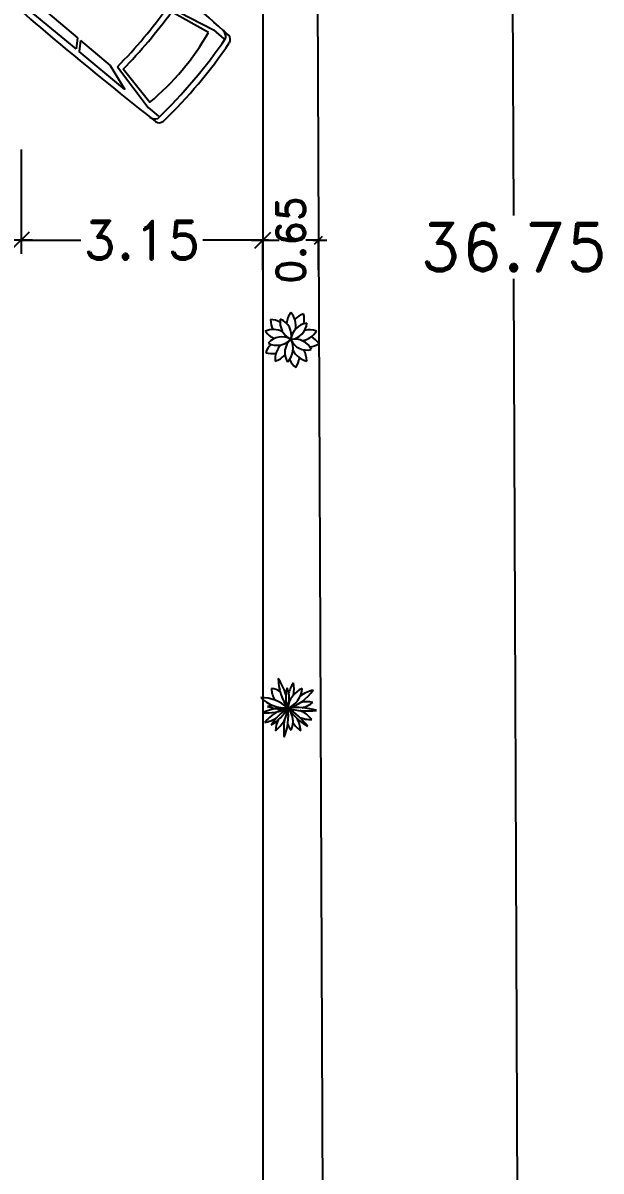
# Model space of a CAD drawing. Header units: millimetres. Extents: x 1590 to 1932, y -48 to 167.
# Drawn here: x 1717.13 to 1724.66, y -6.33 to 8.62 of the extents above; entities that cross this region are included whole.
import ezdxf

# ---------------------------------------------------------------- set-up
doc = ezdxf.new("R2010")
doc.units = ezdxf.units.MM
doc.header["$LTSCALE"] = 0.1
doc.header["$MEASUREMENT"] = 0
doc.header["$PDMODE"] = 35
doc.header["$PDSIZE"] = 0.75
doc.layers.get('0').update_dxf_attribs({"linetype": 'CONTINUOUS'})
doc.layers.get('DEFPOINTS').update_dxf_attribs({"linetype": 'CONTINUOUS'})
for name, color, linetype in [('A-FURN-PLNT', 1, 'CONTINUOUS'), ('C-PRKG-CARS', 1, 'CONTINUOUS'), ('CALLES', 3, 'CONTINUOUS'), ('TERRENO', 4, 'CONTINUOUS')]:
    doc.layers.add(name, color=color, linetype=linetype)
doc.styles.add('ATT', font='txt')
doc.styles.add('ROMAND', font='romand.shx')
doc.dimstyles.new('URBA', dxfattribs={"dimtxt": 20, "dimasz": 0.5, "dimexe": 1.25, "dimexo": 0.63, "dimgap": 0.63, "dimtad": 0, "dimtih": 1, "dimtoh": 1, "dimzin": 1, "dimdsep": 46, "dimtxsty": 'ROMAND', "dimcen": 2.5, "dimclrd": 1, "dimclre": 1, "dimclrt": 3, "dimadec": 0, "dimazin": 0, "dimtfac": 1, "dimtmove": 0, "dimatfit": 3, "dimfxl": 1, "dimtvp": 1, "dimtolj": 1, "dimtzin": 1, "dimarcsym": 0})

# ---------------------------------------------------------------- blocks, each defined once
blk = doc.blocks.new('*D28')
at = {"color": 1, "linetype": 'Continuous', "lineweight": -2, "transparency": 16777216}
for p, q in [((1721.406, 24.067), (1723.945, 24.078)), ((1723.446, 23.876), (1723.52, 6.114)), ((1723.597, -12.474), (1723.523, 5.289)), ((1721.558, -12.682), (1724.098, -12.672))]:
    blk.add_line(p, q, dxfattribs=at)
at = {"color": 1, "linetype": 'Continuous', "transparency": 16777216}
for points in [[(1723.479, 23.876), (1723.413, 23.876), (1723.445, 24.076)], [(1723.631, -12.473), (1723.564, -12.474), (1723.598, -12.674)]]:
    blk.add_solid(points, dxfattribs=at)
at = {"layer": 'DEFPOINTS', "color": 0, "linetype": 'Continuous', "transparency": 16777216}
for p in [(1720.906, 24.065), (1723.445, 24.076), (1721.058, -12.684)]:
    blk.add_point(p, dxfattribs=at)
at = {"color": 3, "linetype": 'Continuous', "transparency": 16777216, "insert": (1723.522, 5.701), "char_height": 0.625, "attachment_point": 5, "style": 'ROMAND'}
blk.add_mtext('\\A1;36.75', dxfattribs=at)
blk = doc.blocks.new('12PPLT03')
at = {"color": 0, "linetype": 'ByBlock'}
for centre, radius, start, end in [((0.333, 0.25), 0.417, 143.1301, 173.4932), ((-0.292, 0.25), 0.384, 351.1324, 40.6013), ((0.428, -0.003), 0.518, 112.2105, 133.3514), ((-0.073, 0.37), 0.323, 345.5086, 19.2476), ((-0.374, 0.045), 0.323, 57.5086, 91.2476), ((0.135, 0.406), 0.518, 184.2105, 205.3514), ((0.152, 0.32), 0.354, 170.7761, 244.5159), ((-0.318, 0.073), 0.327, 347.0447, 68.2473), ((-0.029, 0.325), 0.327, 275.0447, 356.2473), ((0.351, -0.046), 0.354, 98.7761, 172.5159), ((-0.328, -0.2), 0.384, 63.1324, 112.6013), ((-0.135, 0.394), 0.417, 215.1301, 245.4932), ((-0.168, -0.28), 0.327, 59.0447, 140.2473), ((-0.257, 0.244), 0.354, 242.7761, 316.5159), ((-0.311, -0.169), 0.354, 314.7761, 28.5159), ((0.065, -0.348), 0.354, 26.7761, 100.5159), ((0.3, 0.128), 0.327, 203.0447, 284.2473), ((0.148, 0.355), 0.384, 279.1324, 328.6013), ((0.341, -0.24), 0.417, 71.1301, 101.4931), ((0.129, -0.408), 0.518, 40.2105, 61.3514), ((-0.159, -0.342), 0.323, 129.5086, 163.2476), ((0.089, -0.374), 0.384, 135.1324, 184.6013), ((0.214, -0.246), 0.327, 131.0447, 212.2473), ((0.383, -0.031), 0.384, 207.1324, 256.6013), ((-0.123, -0.398), 0.417, 359.1301, 29.4931), ((0.329, 0.183), 0.323, 273.5086, 307.2476), ((-0.344, 0.254), 0.518, 256.2105, 277.3514), ((-0.417, -0.006), 0.417, 287.1301, 317.4932), ((0.276, -0.256), 0.323, 201.5086, 235.2476), ((-0.348, -0.249), 0.518, 328.2105, 349.3514)]:
    blk.add_arc(centre, radius, start, end, dxfattribs=at)
at = {"color": 0, "linetype": 'ByBlock', "style": 'ATT'}
for tag, p, flags in [('ITEM', (0, -2.25), 3), ('ROOM_NUMBER', (0, -3.583), 1)]:
    blk.add_attdef(tag, p, '', height=1, dxfattribs=dict(at, flags=flags))
blk = doc.blocks.new('12PPLT05')
at = {"color": 0, "linetype": 'ByBlock'}
for centre, radius, start, end in [((-0.959, -0.037), 0.983, 16.0441, 35.3335), ((0.826, 0.549), 0.983, 181.0347, 215.3335), ((0.668, 0.085), 0.653, 145.5383, 164.4558), ((-0.514, 0.35), 0.653, 348.8253, 9.2585), ((0.077, 0.331), 0.355, 177.3463, 214.3867), ((-0.33, -0.003), 0.355, 53.6976, 81.4479), ((0.559, 0.191), 0.575, 162.7458, 201.4439), ((-0.525, 0.151), 0.575, 342.7458, 21.4439), ((0.474, -0.066), 0.453, 113.8981, 174.104), ((-0.159, 0.394), 0.453, 293.8981, 354.104), ((-0.2, 0.791), 0.841, 285.4903, 325.7263), ((0.719, -0.493), 0.841, 105.4903, 123.6876), ((-0.47, -0.542), 0.719, 46.5624, 90.8436), ((0.014, 0.7), 0.719, 226.5624, 270.8436), ((-0.221, -0.64), 0.667, 91.7019, 101.5379), ((-0.109, 0.634), 0.667, 248.4565, 281.5379), ((0.374, -0.475), 0.574, 78.242, 101.2871), ((0.141, 0.543), 0.574, 285.0191, 307.5292), ((-0.05, -0.971), 0.954, 85.5391, 114.6268), ((-0.373, 0.848), 0.954, 265.5391, 294.6268), ((0.164, -0.725), 0.719, 101.2054, 142.1916), ((-0.544, 0.421), 0.719, 281.2054, 299.3927), ((0.55, -0.846), 0.98, 122.4479, 148.7105), ((-0.813, 0.489), 0.98, 302.4479, 328.7105), ((-0.548, 0.025), 0.574, 306.2366, 355.5237), ((-1.024, -0.161), 1.058, 337.9745, 7.6991), ((0.194, -1.317), 1.309, 73.8469, 97.4626), ((0.388, 1.238), 1.309, 253.8469, 277.4626), ((-0.256, -0.271), 0.377, 335.5328, 41.9453), ((1.089, 0.762), 1.321, 216.2562, 237.9103), ((-0.677, -1.138), 1.321, 36.2562, 57.9103), ((-0.3, -0.484), 0.566, 4.6144, 28.6926), ((0.454, 0.313), 0.544, 246.3876, 271.4044), ((0.038, -0.563), 0.544, 37.7343, 66.5513), ((0.364, -0.483), 0.574, 154.6443, 175.5237), ((1.005, -0.416), 1.058, 170.2861, 187.6991), ((0.367, -0.176), 0.377, 203.2839, 221.9453), ((0.589, 0.026), 0.566, 214.1854, 235.0337)]:
    blk.add_arc(centre, radius, start, end, dxfattribs=at)
at = {"color": 0, "linetype": 'ByBlock', "style": 'ATT'}
for tag, p, flags in [('ITEM', (-1, -2.75), 3), ('ROOM_NUMBER', (-1, -4.083), 1)]:
    blk.add_attdef(tag, p, '', height=1, dxfattribs=dict(at, flags=flags))
blk = doc.blocks.new('02PCAR01')
at = {"color": 0, "linetype": 'ByBlock'}
for p, q in [((-138, 26.03), (-145, 26.03)), ((-112.52, 20.16), (-138, 26.03)), ((-122.94, 26.61), (-92.48, 26.84)), ((-109.29, 22.08), (-122.94, 26.61)), ((-89.35, 22.08), (-92.48, 26.84)), ((-90.39, 26.87), (-54.31, 27.32)), ((-87.23, 22.08), (-90.39, 26.87)), ((-54.31, 27.32), (-67.5, 22.08)), ((-48.33, 25.72), (-60.01, 22.2)), ((-136.91, 23.5), (-115.59, 19.26)), ((-89.35, 22.08), (-109.29, 22.08)), ((-67.5, 22.08), (-87.23, 22.08)), ((-6, 20.97), (-40, 15.97)), ((-6, -20.97), (-40, -15.97)), ((-112.51, -20.11), (-138, -25.97)), ((-136.91, -23.36), (-115.59, -19.12)), ((-109.29, -21.95), (-122.94, -26.47)), ((-89.35, -21.95), (-109.29, -21.95)), ((-89.35, -21.95), (-92.48, -26.7)), ((-87.23, -21.95), (-90.39, -26.73)), ((-67.5, -21.95), (-87.23, -21.95)), ((-54.31, -27.18), (-67.5, -21.95)), ((-48.33, -25.52), (-60.01, -22)), ((-138, -25.97), (-145, -25.97)), ((-122.94, -26.47), (-92.48, -26.7)), ((-90.39, -26.73), (-54.31, -27.18))]:
    blk.add_line(p, q, dxfattribs=at)
for centre, radius, start, end in [((-77.24, -1914.33), 1944.6, 88.89024, 92.01225), ((-30.02, -77.69), 108.31, 76.66075, 96.5655), ((110.89, 0.1), 260.73, 174.2342, 185.7658), ((-145.41, 25.94), 3.14, 92.11191, 173.48992), ((111.89, 0.1), 258.76, 174.01419, 185.98581), ((-141.57, 24.61), 4.6, 94.39871, 147.52881), ((-7.97, 0.1), 131.06, 169.68972, 190.31028), ((-47.46, 22.85), 3, 31.14552, 106.79837), ((-87.12, 0.1), 48.72, 330.07742, 29.92258), ((-8.86, 25.33), 3.14, 17.81788, 78.39421), ((-95.47, 0.91), 93.12, 343.03471, 15.81411), ((-5.75, 24.64), 3.14, 14.34517, 76.66075), ((-111.75, 0.91), 111.76, 346.39761, 12.667), ((146.01, 0.1), 262.31, 175.79714, 184.20286), ((147.71, 0.1), 261.01, 175.59188, 184.44072), ((-59.14, 19.33), 3, 106.79837, 193.66308), ((-142.7, 0.1), 82.75, 347.06832, 12.93168), ((-59.14, -19.13), 3, 166.33692, 253.20163), ((-145.41, -25.74), 3.14, 186.51008, 267.88809), ((-77.24, 1914.53), 1944.6, 267.98775, 271.10976), ((-141.57, -24.41), 4.6, 212.47119, 265.60129), ((-47.46, -22.65), 3, 253.20163, 328.85448), ((-30.02, 77.89), 108.31, 263.4345, 283.11557), ((-9.37, -25.23), 3.14, 281.32486, 340.88258), ((-6.15, -24.54), 3.14, 283.11557, 344.59415)]:
    blk.add_arc(centre, radius, start, end, dxfattribs=at)
blk = doc.blocks.new('UTP1$0$DIMBLOCK')
at = {"color": 1}
blk.add_line((-7.5, 0), (10.5, 0), dxfattribs=at)
at = {"color": 4}
blk.add_line((-5.25, -5.25), (5.25, 5.25), dxfattribs=at)
blk = doc.blocks.new('*D64')
at = {"color": 1, "linetype": 'Continuous', "lineweight": -2, "transparency": 16777216}
for p, q in [((1717.106, 6.97), (1717.106, 5.611)), ((1720.256, 6.97), (1720.256, 5.611)), ((1717.126, 5.791), (1717.887, 5.791)), ((1720.236, 5.791), (1719.474, 5.791))]:
    blk.add_line(p, q, dxfattribs=at)
at = {"layer": 'DEFPOINTS', "color": 0, "linetype": 'Continuous', "transparency": 16777216}
for p in [(1717.106, 7.033), (1720.256, 7.033), (1720.256, 5.791)]:
    blk.add_point(p, dxfattribs=at)
at = {"color": 1, "linetype": 'Continuous', "lineweight": -2, "transparency": 16777216, "xscale": 0.02, "yscale": 0.02, "zscale": 0.02, "rotation": 180}
blk.add_blockref('UTP1$0$DIMBLOCK', (1717.106, 5.791), dxfattribs=at)
at = {"color": 1, "linetype": 'Continuous', "lineweight": -2, "transparency": 16777216, "xscale": 0.02, "yscale": 0.02, "zscale": 0.02}
blk.add_blockref('UTP1$0$DIMBLOCK', (1720.256, 5.791), dxfattribs=at)
at = {"color": 3, "linetype": 'Continuous', "transparency": 16777216, "insert": (1718.681, 5.791), "char_height": 0.5, "attachment_point": 5, "style": 'ROMAND'}
blk.add_mtext('\\A1;3.15', dxfattribs=at)
blk = doc.blocks.new('*D129')
at = {"layer": 'CALLES', "color": 1, "linetype": 'Continuous', "transparency": 16777216}
for p, q in [((1720.256, 5.406), (1720.256, 5.801)), ((1720.266, 5.791), (1720.421, 5.791)), ((1720.972, 5.791), (1720.816, 5.791)), ((1720.982, 5.406), (1720.982, 5.801))]:
    blk.add_line(p, q, dxfattribs=at)
at = {"layer": 'DEFPOINTS', "color": 0, "linetype": 'Continuous', "transparency": 16777216}
for p in [(1720.982, 5.791), (1720.256, 5.396), (1720.982, 5.396)]:
    blk.add_point(p, dxfattribs=at)
at = {"layer": 'CALLES', "color": 1, "linetype": 'Continuous', "transparency": 16777216, "xscale": 0.01, "yscale": 0.01, "zscale": 0.01, "rotation": 180}
blk.add_blockref('UTP1$0$DIMBLOCK', (1720.256, 5.791), dxfattribs=at)
at = {"layer": 'CALLES', "color": 1, "linetype": 'Continuous', "transparency": 16777216, "xscale": 0.01, "yscale": 0.01, "zscale": 0.01}
blk.add_blockref('UTP1$0$DIMBLOCK', (1720.982, 5.791), dxfattribs=at)
at = {"layer": 'CALLES', "color": 2, "linetype": 'Continuous', "transparency": 16777216, "insert": (1720.619, 5.791), "char_height": 0.375, "attachment_point": 5, "rotation": 90, "style": 'ROMAND'}
blk.add_mtext('\\A1;0.65', dxfattribs=at)

msp = doc.modelspace()

# ---------------------------------------------------------------- linework, layer by layer
at = {"layer": 'TERRENO', "color": 5, "linetype": 'Continuous'}
msp.add_line((1720.9055, 24.0654), (1721.0927, -20.9342), dxfattribs=at)
at = {"layer": 'TERRENO', "color": 3, "linetype": 'Continuous'}
msp.add_line((1720.2555, 9.0102), (1720.2555, -9.0342), dxfattribs=at)

# ---------------------------------------------------------------- block references
at = {"layer": 'A-FURN-PLNT', "xscale": 0.7000000000000455, "yscale": 0.7000000000000455, "zscale": 0.7000000000000455}
for name, p in [('12PPLT03', (1720.6206, 4.499)), ('12PPLT05', (1720.5644, -0.2888))]:
    msp.add_blockref(name, p, dxfattribs=at)
at = {"layer": 'C-PRKG-CARS', "xscale": 0.02539999999999054, "yscale": 0.02539999999999054, "zscale": 0.02539999999999054, "rotation": 139.8840460880347}
msp.add_blockref('02PCAR01', (1716.507, 10.2825), dxfattribs=at)

# ---------------------------------------------------------------- dimensions: what is measured, and where the dimension line sits
at = {"color": 4, "linetype": 'Continuous'}
dim = msp.add_aligned_dim(p1=(1721.0584, -12.6842), p2=(1720.9055, 24.0654), distance=-2.5397, dimstyle='URBA', override={"dimtxt": 0.625, "dimasz": 0.2, "dimexe": 0.5, "dimexo": 0.5, "dimgap": 0.1}, dxfattribs=at)
dim.commit()
dim.dimension.update_dxf_attribs({"geometry": '*D28', "text_midpoint": (1723.5216, 5.7012)})
at = {"color": 3, "linetype": 'Continuous'}
dim = msp.add_linear_dim(base=(1720.2555, 5.7908), p1=(1717.1055, 7.0328), p2=(1720.2555, 7.0328), dimstyle='URBA', override={"dimtxt": 0.5, "dimasz": 0.02, "dimexe": 0.18, "dimexo": 0.0625, "dimgap": 0.02, "dimzin": 0, "dimblk1": 'UTP1$0$DIMBLOCK', "dimblk2": 'UTP1$0$DIMBLOCK', "dimsah": 1, "dimcen": 0.09, "dimtdec": 4, "dimtofl": 0, "dimtvp": 0, "dimtzin": 0}, dxfattribs=at)
dim.commit()
dim.dimension.update_dxf_attribs({"geometry": '*D64', "text_midpoint": (1718.6805, 5.7908)})
at = {"layer": 'CALLES', "color": 6, "linetype": 'Continuous'}
dim = msp.add_linear_dim(base=(1720.9815, 5.7908), p1=(1720.2555, 5.3962), p2=(1720.9815, 5.3962), text='0.65', dimstyle='URBA', override={"dimtxt": 0.375, "dimasz": 0.01, "dimexe": 0.01, "dimexo": 0.01, "dimgap": 0.01, "dimzin": 0, "dimblk1": 'UTP1$0$DIMBLOCK', "dimblk2": 'UTP1$0$DIMBLOCK', "dimsah": 1, "dimcen": 0.09, "dimclrt": 2, "dimtdec": 4, "dimtofl": 0, "dimtvp": 0, "dimtzin": 0}, dxfattribs=at)
dim.commit()
dim.dimension.update_dxf_attribs({"geometry": '*D129', "text_midpoint": (1720.6185, 5.7908), "dimtype": 160, "text_rotation": 90})

doc.saveas('drawing.dxf')
